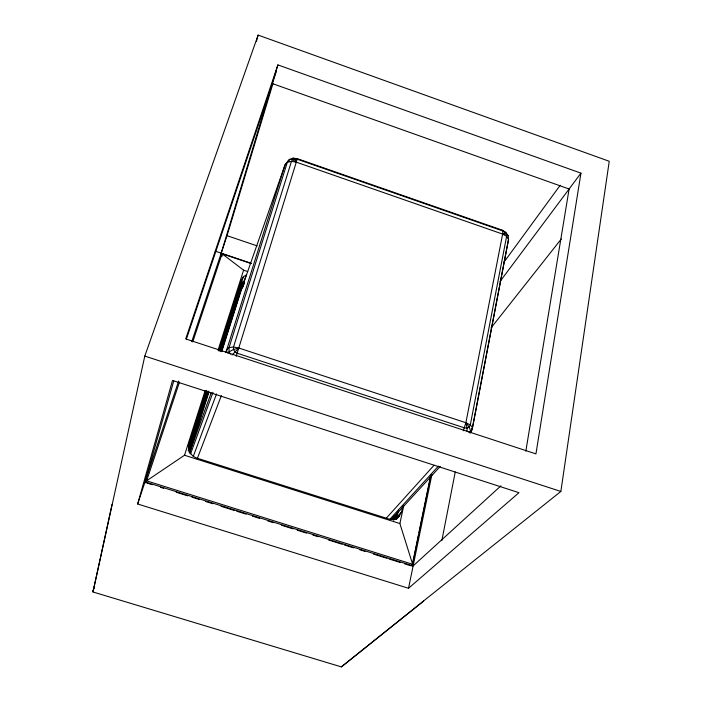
<?xml version="1.0" encoding="UTF-8"?>
<svg xmlns="http://www.w3.org/2000/svg" width="702" height="702" viewBox="0 0 702 702"><rect width="100%" height="100%" fill="white"/><g stroke="black" fill="none" stroke-linecap="round" stroke-linejoin="round"><path stroke-width="1.05" d="M226.79 352.509L226.816 349.535L285.03 164.838L289.399 159.477L293.085 158.134L297.367 158.67L502.088 230.107L505.782 232.327L508.143 235.723L508.538 239.382L472.534 427.597L470.665 432.555M190.303 453.65L190.374 450.456L208.845 392.251M467.005 431.072L467.076 428.071L465.882 422.727L502.632 234.082L502.886 230.967L502.088 230.107M112.048 504.352L92.98 591.97L341.356 666.9L423.578 601.061L341.356 666.9M393.269 519.743L394.015 516.426M206.353 390.426L189.04 444.752C187.434 450.43 191.251 456.212 196.657 458.011L388.715 518.953C396.481 521.63 402.43 514.171 402.369 506.941M297.367 158.67L236.214 356.283M423.095 601.342L560.863 491.453L609.248 161.285L258.125 35.1L144.796 356.089L92.98 591.97M580.958 173.148L535.942 453.896L185.697 338.934L277.887 64.891L580.958 173.148L499.938 281.599M525.824 451.211L569.111 189.005L272.271 83.547M441.83 540.707L455.256 471.919M430.94 475.412L412.644 564.294L410.968 565.83M408.529 588.285L518.971 492.69L172.49 380.466L137.671 503.992L408.529 588.285L431.879 474.666M412.004 566.084L418.401 535.021M418.84 532.879L430.528 476.123M179.484 382.046L145.99 482.774L146.551 480.835L412.644 564.294L399.886 523.56L403.799 505.379M393.831 520.006L394.91 518.383L395.849 514.373M396.858 513.127L394.726 519.489M401.211 512.293L397.306 516.514L396.06 519.34L398.648 510.205M397.262 516.681L396.103 519.164M256.414 41.444L258.125 35.1M470.077 433.204L472.534 427.597L470.305 424.903L465.882 422.727L238.882 348.043L233.494 347.007L229.071 347.56L226.816 349.535L225.702 352.632M144.594 483.432L173.763 380.879M277.887 64.891L220.577 255.274L222.657 255.976M191.778 341.532L227.044 235.67L272.973 83.477M221.27 256.397L222.069 253.755L251.167 263.575M392.646 519.524L393.919 518.032L394.524 516.102L394.059 515.628M188.101 450.649L189.145 450.842L208.073 391.277M220.691 351.57L240.61 288.873L242.611 284.626L244.322 283.933M189.11 452.158L208.889 391.181M221.499 351.456L241.409 288.724L243.287 286.188M221.7 351.72L241.821 288.311L285.03 164.838L289.399 159.477L297.306 159.249L502.886 230.967L505.019 232.257L508.143 235.723M146.551 480.835L184.512 455.247L205.089 390.786M218.032 350.237L243.594 270.173L222.069 253.755L192.752 341.892M188.452 445.726L205.861 391.383L188.592 445.586M218.717 350.789L241.646 279.694L243.418 276.737L246.411 274.745L244.103 281.151M218.866 350.623L239.496 285.925L241.251 282.994L243.418 276.737M219.006 350.728L241.646 279.694M188.426 449.605L207.046 391.102M220.016 350.359L240.4 286.46L241.979 283.819L244.647 282.037M188.601 449.219L206.862 391.839M219.814 351.149L240.4 286.46L239.865 287.995L240.61 288.873L241.821 288.311L243.392 286.083M137.671 503.992L178.624 381.037M186.425 338.978L276.307 71.543M92.752 591.54L94.516 586.363M188.329 446.753L189.04 444.752M211.197 392.787L190.374 450.456L189.145 450.842M190.646 453.685L212.996 392.33M193.243 456.502L216.514 393.919M197.174 458.906L221.367 395.612M463.285 430.8L465.882 422.727L469.208 426.983L470.638 431.186L468.796 432.134M239.461 285.995L241.251 282.994L239.408 286.056M390.356 519.761L392.164 518.796L393.138 517.005M393.761 519.919L396.156 516.33L392.164 518.796L393.111 517.207M503.913 262.241L560.214 185.249M491.014 327.939L561.372 238.891M232.09 355.001L238.882 348.043L233.476 349.491L229.036 351.86L227.904 353.176M243.927 282.845L240.207 287.144L241.286 287.285L243.041 285.986M386.416 518.05L434.038 465.25M390.005 519.12L438.417 466.11M470.507 431.677L471.981 430.072L508.538 239.382L506.616 236.346L506.388 234.222L502.632 234.082L296.428 162.206L291.479 161.372L287.302 162.337L229.071 347.56L229.036 351.86L230.449 354.229M392.164 518.796L440.215 466.435M396.358 519.331L399.613 515.838M242.611 284.626L240.207 287.144L241.979 283.819L242.48 284.468L244.217 283.757M239.865 287.995L243.261 285.46M500.947 485.819L413.118 565.926L145.033 481.879M241.111 283.152L244.217 281.011M287.443 161.539L289.145 160.916M505.782 232.327L502.632 234.082L506.616 236.346L470.305 424.903L469.208 426.983L467.076 428.071L464.496 427.878L237.232 353.229L234.845 351.772L233.476 349.491L233.494 347.007L291.479 161.372L292.69 159.714L296.428 162.206L294.822 158.942L293.085 158.134M239.636 288.724L240.61 288.873M147.034 483.099L152.255 484.731M160.6 487.346L163.724 488.329M176.246 492.251L187.724 495.849M191.892 497.156L199.192 499.447M205.458 501.412L212.759 503.703M221.104 506.317L234.661 510.565M236.749 511.223L246.139 514.162M252.404 516.128L259.705 518.418M268.05 521.033L273.262 522.665M281.607 525.28L293.085 528.878M297.262 530.186L306.651 533.134M312.908 535.091L318.12 536.732M328.554 539.996L342.12 544.252M344.199 544.901L353.589 547.85M359.854 549.806L365.066 551.439M373.411 554.062L386.977 558.309M389.057 558.967L400.535 562.565M404.712 563.873L409.924 565.505M184.512 455.247L399.886 523.56M144.796 356.089L560.863 491.453M215.181 251.132L251.29 263.311M243.594 270.173L247.727 271.569M227.044 235.67L257.107 245.875M393.919 518.032L394.91 518.383M395.384 516.514L394.524 516.102L395.2 517.374M241.286 287.285L241.409 288.724M189.97 450.772L190.198 453.729"/></g></svg>
